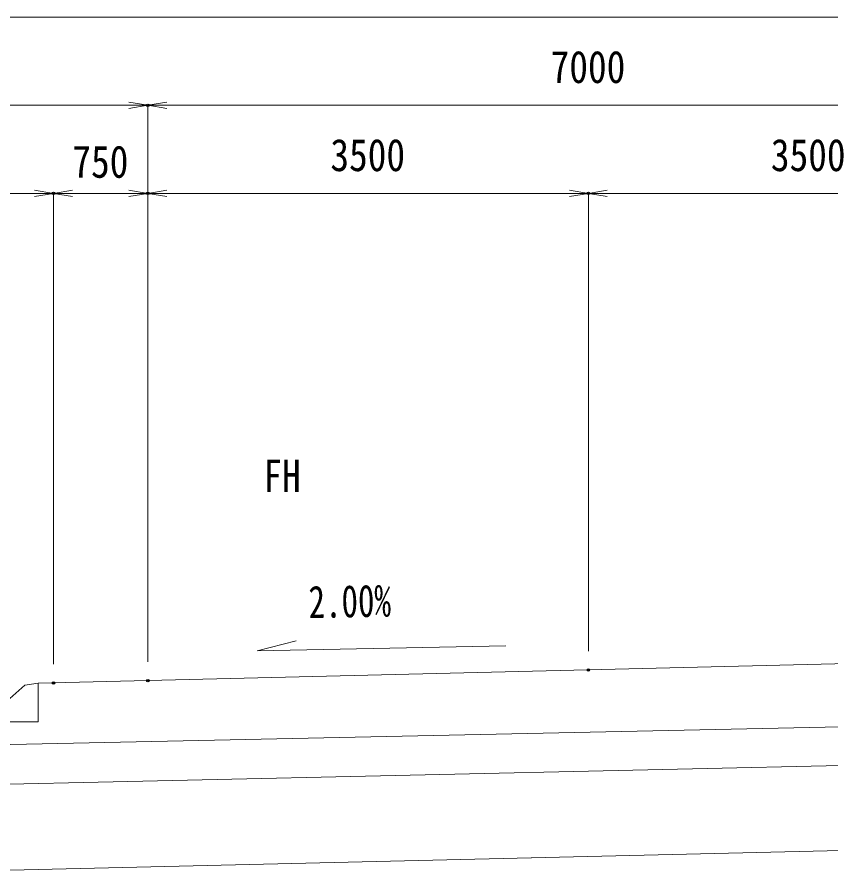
# Model space of a CAD drawing. Units: millimetres, scale not verified. Extents: x -42050 to 42050, y -32200 to 29700.
# Drawn here: x -1369 to 5096, y 8666 to 15488 of the extents above; entities that cross this region are included whole.
import ezdxf
from ezdxf.enums import TextEntityAlignment as Align

# ---------------------------------------------------------------- set-up
doc = ezdxf.new("R2010")
doc.units = ezdxf.units.MM
doc.header["$LTSCALE"] = 100
doc.header["$PDMODE"] = 32
doc.header["$PDSIZE"] = 20
for name, color, linetype, lineweight in [('0-0_0', 7, 'Continuous', 18), ('0-A_D-STR', 1, 'Continuous', 18), ('0-C_D-STR-STRB', 4, 'Continuous', 18), ('0-D_D-STR-DIM', 7, 'Continuous', 18), ('0-F_D-STR-HTXT', 7, 'Continuous', 18)]:
    doc.layers.add(name, color=color, linetype=linetype, lineweight=lineweight)
doc.layers.add('0-1_DEFPOINTS', color=7, linetype='Continuous')
doc.styles.add('ＭＳ ゴシック', font='')
doc.styles.get('ＭＳ ゴシック').set_extended_font_data('MS Gothic')

# ---------------------------------------------------------------- blocks, each defined once
blk = doc.blocks.new('open_arrow_20')
at = {"layer": '0-0_0'}
blk.add_line((0, 0), (-0.5, 0), dxfattribs=at)
blk.add_lwpolyline([(-3.75, 0.625), (0, 0), (-3.75, -0.625)], dxfattribs=at)
blk = doc.blocks.new('D113')
at = {"layer": '0-1_DEFPOINTS'}
for p in [(20484.49, 21893.92), (19734.49, 19972.63), (20484.49, 19949.05)]:
    blk.add_point(p, dxfattribs=at)
at = {"layer": '0-D_D-STR-DIM'}
for p, q in [((19734.49, 20047.63), (19734.49, 21893.92)), ((19744.49, 21893.92), (20474.49, 21893.92)), ((20484.49, 20024.05), (20484.49, 21893.92))]:
    blk.add_line(p, q, dxfattribs=at)
at = {"layer": '0-D_D-STR-DIM', "xscale": 20, "yscale": 20, "rotation": 180}
blk.add_blockref('open_arrow_20', (19734.49, 21893.92), dxfattribs=at)
at = {"layer": '0-D_D-STR-DIM', "xscale": 20, "yscale": 20}
blk.add_blockref('open_arrow_20', (20484.49, 21893.92), dxfattribs=at)
at = {"layer": '0-D_D-STR-DIM', "style": 'ＭＳ ゴシック', "width": 0.85}
blk.add_text('1500', height=128.3, dxfattribs=at).set_placement((19959.6, 21943.92), align=Align.BOTTOM_LEFT)
blk = doc.blocks.new('D69')
at = {"layer": '0-1_DEFPOINTS'}
for p in [(20859.49, 21893.92), (20859.49, 19958.18), (20484.49, 19949.05)]:
    blk.add_point(p, dxfattribs=at)
at = {"layer": '0-D_D-STR-DIM'}
for p, q in [((20484.49, 20024.05), (20484.49, 21893.92)), ((20494.49, 21893.92), (20849.49, 21893.92)), ((20859.49, 20033.18), (20859.49, 21893.92))]:
    blk.add_line(p, q, dxfattribs=at)
at = {"layer": '0-D_D-STR-DIM', "xscale": 20, "yscale": 20, "rotation": 180}
blk.add_blockref('open_arrow_20', (20484.49, 21893.92), dxfattribs=at)
at = {"layer": '0-D_D-STR-DIM', "xscale": 20, "yscale": 20}
blk.add_blockref('open_arrow_20', (20859.49, 21893.92), dxfattribs=at)
at = {"layer": '0-D_D-STR-DIM', "style": 'ＭＳ ゴシック', "width": 0.85}
blk.add_text('750', height=128.3, dxfattribs=at).set_placement((20559.57, 21917.5), align=Align.BOTTOM_LEFT)
blk = doc.blocks.new('D70')
at = {"layer": '0-1_DEFPOINTS'}
for p in [(22609.49, 21893.92), (22609.49, 20000.75), (20859.49, 19958.18)]:
    blk.add_point(p, dxfattribs=at)
at = {"layer": '0-D_D-STR-DIM'}
for p, q in [((20859.49, 20033.18), (20859.49, 21893.92)), ((20869.49, 21893.92), (22599.49, 21893.92)), ((22609.49, 20075.75), (22609.49, 21893.92))]:
    blk.add_line(p, q, dxfattribs=at)
at = {"layer": '0-D_D-STR-DIM', "xscale": 20, "yscale": 20, "rotation": 180}
blk.add_blockref('open_arrow_20', (20859.49, 21893.92), dxfattribs=at)
at = {"layer": '0-D_D-STR-DIM', "xscale": 20, "yscale": 20}
blk.add_blockref('open_arrow_20', (22609.49, 21893.92), dxfattribs=at)
at = {"layer": '0-D_D-STR-DIM', "style": 'ＭＳ ゴシック', "width": 0.85}
blk.add_text('3500', height=128.3, dxfattribs=at).set_placement((21584.6, 21943.92), align=Align.BOTTOM_LEFT)
blk = doc.blocks.new('D71')
at = {"layer": '0-1_DEFPOINTS'}
for p in [(24359.49, 21893.92), (24359.49, 20043.32), (22609.49, 20000.75)]:
    blk.add_point(p, dxfattribs=at)
at = {"layer": '0-D_D-STR-DIM'}
for p, q in [((22609.49, 20075.75), (22609.49, 21893.92)), ((22619.49, 21893.92), (24349.49, 21893.92)), ((24359.49, 20118.32), (24359.49, 21893.92))]:
    blk.add_line(p, q, dxfattribs=at)
at = {"layer": '0-D_D-STR-DIM', "xscale": 20, "yscale": 20, "rotation": 180}
blk.add_blockref('open_arrow_20', (22609.49, 21893.92), dxfattribs=at)
at = {"layer": '0-D_D-STR-DIM', "xscale": 20, "yscale": 20}
blk.add_blockref('open_arrow_20', (24359.49, 21893.92), dxfattribs=at)
at = {"layer": '0-D_D-STR-DIM', "style": 'ＭＳ ゴシック', "width": 0.85}
blk.add_text('3500', height=128.3, dxfattribs=at).set_placement((23334.6, 21943.92), align=Align.BOTTOM_LEFT)
blk = doc.blocks.new('D79')
at = {"layer": '0-1_DEFPOINTS'}
for p in [(20859.49, 22243.92), (18609.49, 20029.6), (20859.49, 19958.18)]:
    blk.add_point(p, dxfattribs=at)
at = {"layer": '0-D_D-STR-DIM'}
for p, q in [((18609.49, 20104.6), (18609.49, 22243.92)), ((18619.49, 22243.92), (20849.49, 22243.92)), ((20859.49, 20033.18), (20859.49, 22243.92))]:
    blk.add_line(p, q, dxfattribs=at)
at = {"layer": '0-D_D-STR-DIM', "xscale": 20, "yscale": 20, "rotation": 180}
blk.add_blockref('open_arrow_20', (18609.49, 22243.92), dxfattribs=at)
at = {"layer": '0-D_D-STR-DIM', "xscale": 20, "yscale": 20}
blk.add_blockref('open_arrow_20', (20859.49, 22243.92), dxfattribs=at)
at = {"layer": '0-D_D-STR-DIM', "style": 'ＭＳ ゴシック', "width": 0.85}
blk.add_text('4500', height=128.3, dxfattribs=at).set_placement((19584.6, 22293.92), align=Align.BOTTOM_LEFT)
blk = doc.blocks.new('D80')
at = {"layer": '0-1_DEFPOINTS'}
for p in [(24359.49, 22243.92), (24359.49, 20043.32), (20859.49, 19958.18)]:
    blk.add_point(p, dxfattribs=at)
at = {"layer": '0-D_D-STR-DIM'}
for p, q in [((20859.49, 20033.18), (20859.49, 22243.92)), ((20869.49, 22243.92), (24349.49, 22243.92)), ((24359.49, 20118.32), (24359.49, 22243.92))]:
    blk.add_line(p, q, dxfattribs=at)
at = {"layer": '0-D_D-STR-DIM', "xscale": 20, "yscale": 20, "rotation": 180}
blk.add_blockref('open_arrow_20', (20859.49, 22243.92), dxfattribs=at)
at = {"layer": '0-D_D-STR-DIM', "xscale": 20, "yscale": 20}
blk.add_blockref('open_arrow_20', (24359.49, 22243.92), dxfattribs=at)
at = {"layer": '0-D_D-STR-DIM', "style": 'ＭＳ ゴシック', "width": 0.85}
blk.add_text('7000', height=128.3, dxfattribs=at).set_placement((22459.6, 22293.92), align=Align.BOTTOM_LEFT)
blk = doc.blocks.new('D83')
at = {"layer": '0-D_D-STR-DIM'}
blk.add_line((13869.49, 22593.92), (25599.49, 22593.92), dxfattribs=at)

msp = doc.modelspace()

# ---------------------------------------------------------------- linework, layer by layer
at = {"layer": '0-A_D-STR'}
for points in [[(-1203.7, 10195.7), (7419, 10404.9), (12519, 10204.1)], [(-17575.2, 9670.9), (-3023.8, 9898.2), (-2044.9, 9695.1), (8036.4, 9910.4), (12245.8, 9813.8)], [(12057.6, 9544.8), (7419, 9593.6), (-2026.4, 9381.3), (-3097.7, 9621.3), (-17344.7, 9341.6)], [(-16872, 8666.3), (-3097.7, 8901.3), (-1989.4, 8698.3), (7419, 8919.8), (11606.4, 8900.3)]]:
    msp.add_lwpolyline(points, dxfattribs=at)
at = {"layer": '0-C_D-STR-STRB'}
msp.add_lwpolyline([(-1806, 10033.4), (-1975.2, 10182.2), (-2079, 10195.7), (-2079, 9889.1), (-1203.7, 9889.1), (-1203.7, 10195.7), (-1307.4, 10182.2), (-1476.6, 10033.4)], close=True, dxfattribs=at)
at = {"layer": '0-D_D-STR-DIM'}
msp.add_lwpolyline([(2513.8, 10492.2), (536.5, 10452.6), (847, 10533.5)], dxfattribs=at)

# ---------------------------------------------------------------- block references
at = {"layer": '0-D_D-STR-DIM', "xscale": 2, "yscale": 2}
for name in ['D83', 'D79', 'D80', 'D113', 'D69', 'D70', 'D71']:
    msp.add_blockref(name, (-42050, -29700), dxfattribs=at)

# ---------------------------------------------------------------- texts
at = {"layer": '0-D_D-STR-DIM', "style": 'ＭＳ ゴシック', "width": 0.75}
msp.add_text('2.00%', height=256.6, rotation=1.146, dxfattribs=at).set_placement((949.8, 10636.7), align=Align.BOTTOM_LEFT)
at = {"layer": '0-F_D-STR-HTXT', "style": 'ＭＳ ゴシック', "width": 0.85}
msp.add_text('FH', height=256.6, dxfattribs=at).set_placement((587.4, 11639.8), align=Align.BOTTOM_LEFT)

doc.saveas('drawing.dxf')
